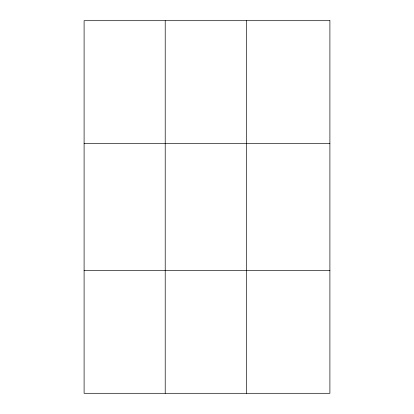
<?xml version="1.0" encoding="UTF-8"?>
<svg xmlns="http://www.w3.org/2000/svg" width="414" height="414" viewBox="0 0 414 414"><rect width="100%" height="100%" fill="white"/><g stroke="black" fill="none" stroke-linecap="round" stroke-linejoin="round"><path stroke-width="0.62" d="M165.212 393.3L165.212 20.7M246.33 393.3L246.33 20.7M84.099 143.658L329.901 143.658M84.099 270.342L329.901 270.342M329.901 20.7L329.901 393.3L84.099 393.3L84.099 20.7L329.901 20.7"/></g></svg>
